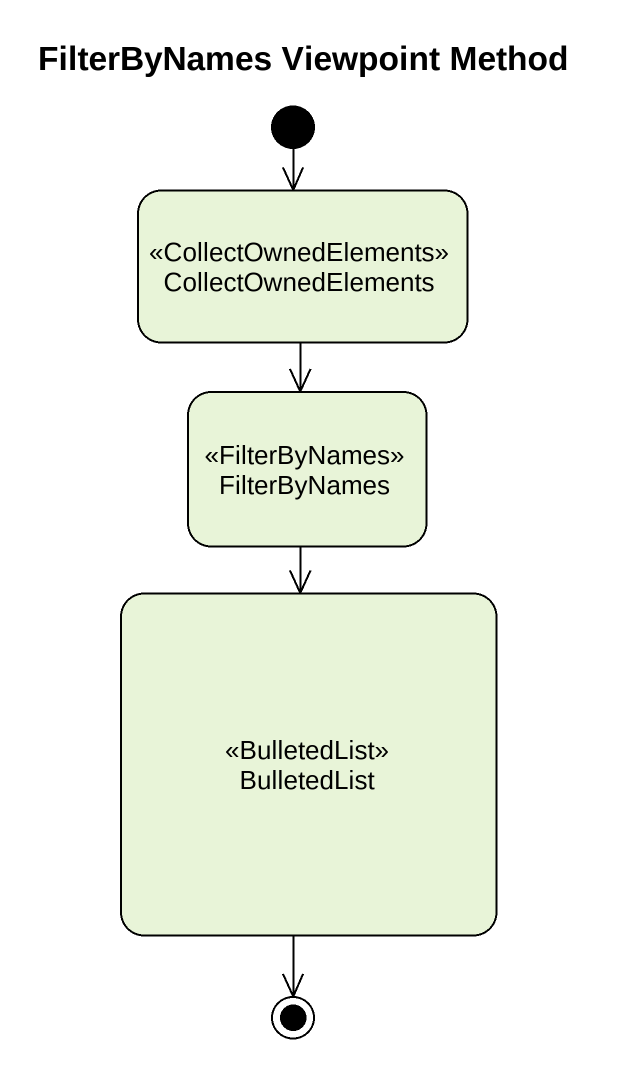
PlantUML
@startuml
title FilterByNames Viewpoint Method
hide empty description
state CollectOwnedElements <<CollectOwnedElements>>
state FilterByNames <<FilterByNames>>
state BulletedList <<BulletedList>>
[*] --> CollectOwnedElements
CollectOwnedElements --> FilterByNames
FilterByNames --> BulletedList
BulletedList --> [*]
@enduml
